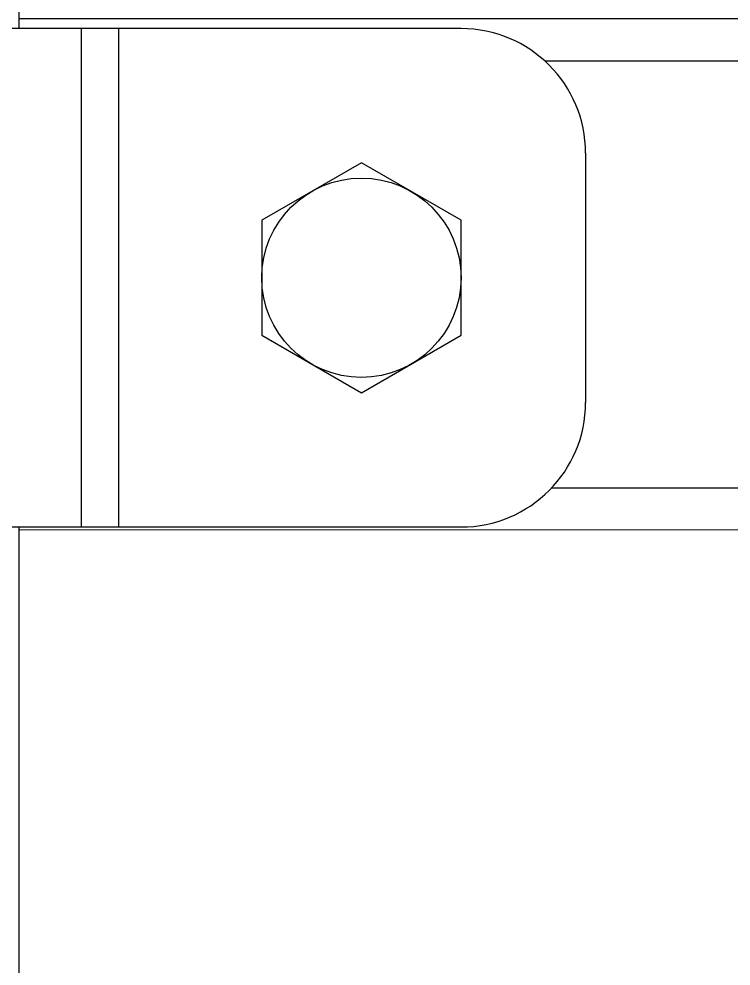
# Model space of a CAD drawing. Extents: x 4995099 to 5303443, y 4627657 to 4889583.
# Drawn here: x 5068174 to 5068759, y 4728270 to 4729047 of the extents above; entities that cross this region are included whole.
import ezdxf

# ---------------------------------------------------------------- set-up
doc = ezdxf.new("R2010")
doc.units = 0
doc.header["$LTSCALE"] = 1000
doc.header["$MEASUREMENT"] = 0
doc.layers.get('0').update_dxf_attribs({"color": 4, "linetype": 'CONTINUOUS'})

msp = doc.modelspace()

# ---------------------------------------------------------------- linework, layer by layer
for p, q in [((5068174.35, 4730227.57), (5068174.35, 4729039.27)), ((5069416.27, 4729047.15), (5068174.35, 4729047.14)), ((5068537.23, 4729039.27), (5066448.89, 4729039.27)), ((5068225.46, 4729039.27), (5068225.46, 4728630.39)), ((5068256.13, 4729039.27), (5068256.13, 4728630.39)), ((5069037.68, 4729012.49), (5068606.2, 4729012.49)), ((5068639.45, 4728937.05), (5068639.45, 4728732.61)), ((5068455.45, 4728929.26), (5068373.68, 4728882.05)), ((5068537.23, 4728882.05), (5068455.45, 4728929.26)), ((5068373.68, 4728882.05), (5068373.68, 4728787.62)), ((5068537.23, 4728787.62), (5068537.23, 4728882.05)), ((5068373.68, 4728787.62), (5068455.45, 4728740.41)), ((5068455.45, 4728740.41), (5068537.23, 4728787.62)), ((5069037.74, 4728662.37), (5068611.49, 4728662.37)), ((5066448.89, 4728630.39), (5068537.23, 4728630.39)), ((5068174.35, 4728630.39), (5068174.35, 4727493.21)), ((5069415.62, 4728628.06), (5068174.35, 4728627.82))]:
    msp.add_line(p, q)
msp.add_circle((5068455.45, 4728834.83), 81.78)
for centre, start, end in [((5068537.23, 4728937.05), 0, 90), ((5068537.23, 4728732.61), 270, 0)]:
    msp.add_arc(centre, 102.22, start, end)

doc.saveas('drawing.dxf')
